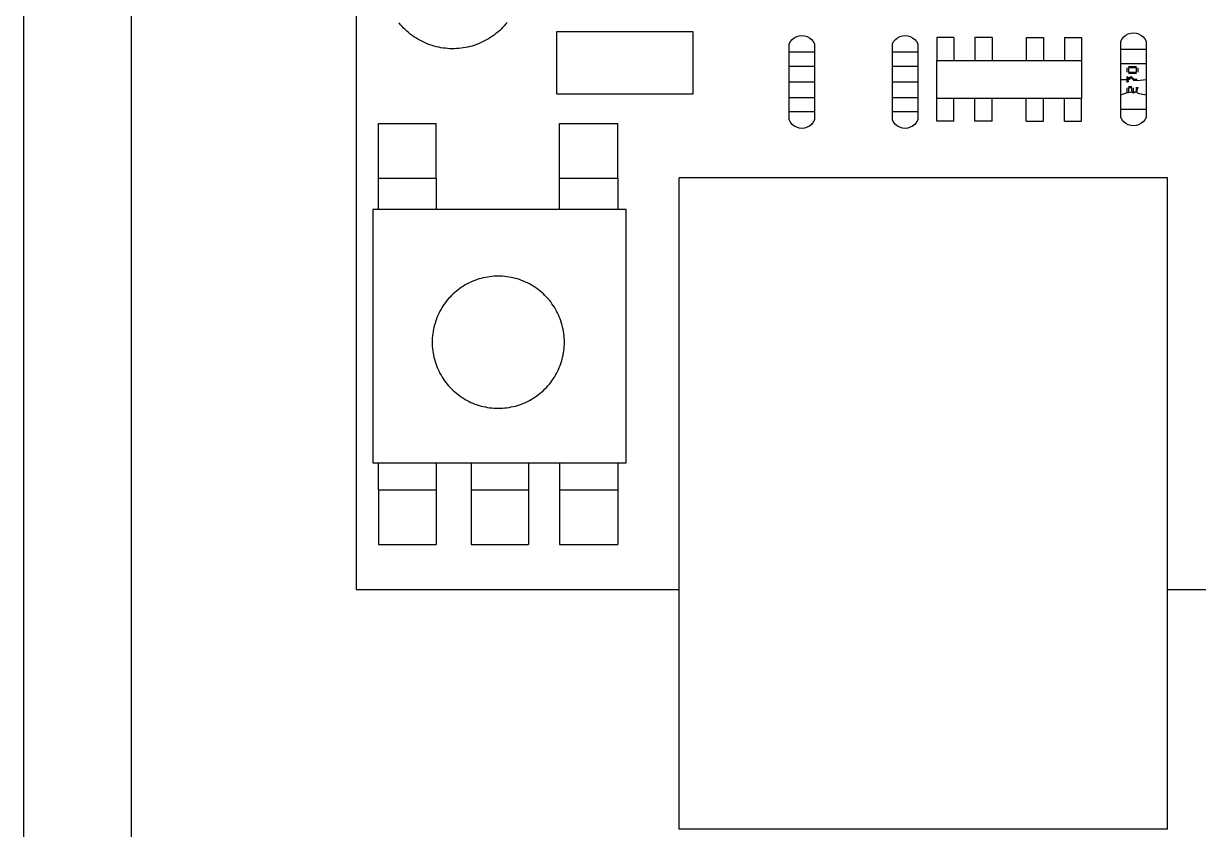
# Model space of a CAD drawing. Header units: millimetres. Extents: x -116 to 361, y -106 to 178.
# Drawn here: x 34.29 to 63.75, y -11.43 to 8.79 of the extents above; entities that cross this region are included whole.
import ezdxf

# ---------------------------------------------------------------- set-up
doc = ezdxf.new("R2010")
doc.units = ezdxf.units.MM
doc.layers.add('Edges', color=7, linetype='Continuous')

# ---------------------------------------------------------------- blocks, each defined once
blk = doc.blocks.new('Arduino Uno pl')
at = {"layer": 'Edges'}
for p, q in [((-31.18, 39.648), (-31.18, -26.106)), ((-26.145, -12.106), (-22.733, -12.106)), ((-26.145, -13.683), (-26.145, -12.106)), ((-22.733, -12.106), (-22.733, -13.683)), ((-20.319, -12.419), (-20.287, -12.361)), ((-20.287, -12.361), (-20.244, -12.309)), ((-20.244, -12.309), (-20.192, -12.267)), ((-20.192, -12.267), (-20.132, -12.236)), ((-20.132, -12.236), (-20.068, -12.217)), ((-20.068, -12.217), (-20.002, -12.21)), ((-20.002, -12.21), (-19.935, -12.217)), ((-19.935, -12.217), (-19.871, -12.236)), ((-19.871, -12.236), (-19.812, -12.267)), ((-19.812, -12.267), (-19.759, -12.309)), ((-19.759, -12.309), (-19.717, -12.361)), ((-19.717, -12.361), (-19.684, -12.419)), ((-17.733, -12.419), (-17.701, -12.361)), ((-17.701, -12.361), (-17.658, -12.309)), ((-17.658, -12.309), (-17.606, -12.267)), ((-17.606, -12.267), (-17.546, -12.236)), ((-17.546, -12.236), (-17.482, -12.217)), ((-17.482, -12.217), (-17.416, -12.21)), ((-17.416, -12.21), (-17.349, -12.217)), ((-17.349, -12.217), (-17.285, -12.236)), ((-17.285, -12.236), (-17.226, -12.267)), ((-17.226, -12.267), (-17.173, -12.309)), ((-17.173, -12.309), (-17.131, -12.361)), ((-17.131, -12.361), (-17.098, -12.419)), ((-16.19, -12.261), (-16.618, -12.261)), ((-16.618, -12.261), (-16.618, -12.834)), ((-16.19, -12.261), (-16.19, -12.834)), ((-15.662, -12.261), (-15.662, -12.834)), ((-15.233, -12.261), (-15.662, -12.261)), ((-15.233, -12.261), (-15.233, -12.834)), ((-14.375, -12.261), (-14.375, -12.834)), ((-14.375, -12.261), (-13.946, -12.261)), ((-13.946, -12.261), (-13.946, -12.834)), ((-13.418, -12.261), (-13.418, -12.834)), ((-13.418, -12.261), (-12.989, -12.261)), ((-12.989, -12.261), (-12.989, -12.834)), ((-12.006, -12.354), (-11.974, -12.295)), ((-12.006, -12.563), (-12.006, -12.354)), ((-11.974, -12.295), (-11.931, -12.243)), ((-11.931, -12.243), (-11.879, -12.201)), ((-11.879, -12.201), (-11.82, -12.17)), ((-11.82, -12.17), (-11.755, -12.151)), ((-11.755, -12.151), (-11.689, -12.144)), ((-11.689, -12.144), (-11.622, -12.151)), ((-11.622, -12.151), (-11.558, -12.17)), ((-11.558, -12.17), (-11.499, -12.201)), ((-11.499, -12.201), (-11.447, -12.243)), ((-11.447, -12.243), (-11.404, -12.295)), ((-11.404, -12.295), (-11.372, -12.354)), ((-11.372, -12.354), (-11.372, -12.563)), ((-20.319, -12.629), (-20.319, -12.419)), ((-19.684, -12.629), (-20.319, -12.629)), ((-20.319, -12.985), (-20.319, -12.629)), ((-19.684, -12.419), (-19.684, -12.629)), ((-19.684, -12.629), (-19.684, -12.985)), ((-17.733, -12.629), (-17.733, -12.419)), ((-17.098, -12.629), (-17.733, -12.629)), ((-17.733, -12.985), (-17.733, -12.629)), ((-17.098, -12.419), (-17.098, -12.629)), ((-17.098, -12.629), (-17.098, -12.985)), ((-11.372, -12.563), (-12.006, -12.563)), ((-12.006, -12.919), (-12.006, -12.563)), ((-11.372, -12.563), (-11.372, -12.919)), ((-16.618, -12.834), (-16.19, -12.834)), ((-16.618, -13.786), (-16.618, -12.834)), ((-16.19, -12.834), (-15.662, -12.834)), ((-15.662, -12.834), (-15.233, -12.834)), ((-15.233, -12.834), (-14.375, -12.834)), ((-14.375, -12.834), (-13.946, -12.834)), ((-13.946, -12.834), (-13.418, -12.834)), ((-13.418, -12.834), (-12.989, -12.834)), ((-12.989, -12.834), (-12.989, -13.786)), ((-11.372, -12.919), (-12.006, -12.919)), ((-12.006, -13.308), (-12.006, -12.919)), ((-11.372, -12.919), (-11.372, -13.308)), ((-20.319, -13.373), (-20.319, -12.985)), ((-19.684, -12.985), (-20.319, -12.985)), ((-19.684, -12.985), (-19.684, -13.373)), ((-17.733, -13.373), (-17.733, -12.985)), ((-17.098, -12.985), (-17.733, -12.985)), ((-17.098, -12.985), (-17.098, -13.373)), ((-11.846, -13.125), (-11.846, -13.02)), ((-11.845, -13.308), (-11.845, -13.236)), ((-11.845, -13.236), (-11.812, -13.27)), ((-11.814, -12.988), (-11.612, -12.988)), ((-11.612, -13.158), (-11.814, -13.158)), ((-11.613, -13.021), (-11.812, -13.021)), ((-11.812, -13.021), (-11.812, -13.124)), ((-11.812, -13.124), (-11.613, -13.124)), ((-11.812, -13.27), (-11.742, -13.236)), ((-11.742, -13.236), (-11.675, -13.305)), ((-11.613, -13.124), (-11.613, -13.021)), ((-11.579, -13.02), (-11.579, -13.125)), ((-20.319, -13.373), (-19.684, -13.373)), ((-20.319, -13.762), (-20.319, -13.373)), ((-19.684, -13.373), (-19.684, -13.762)), ((-17.733, -13.373), (-17.098, -13.373)), ((-17.733, -13.762), (-17.733, -13.373)), ((-17.098, -13.373), (-17.098, -13.762)), ((-12.006, -13.696), (-12.006, -13.308)), ((-12.006, -13.308), (-11.845, -13.308)), ((-11.846, -13.639), (-11.846, -13.518)), ((-11.812, -13.27), (-11.845, -13.308)), ((-11.845, -13.389), (-11.845, -13.308)), ((-11.845, -13.308), (-11.812, -13.372)), ((-11.845, -13.308), (-11.812, -13.308)), ((-11.749, -13.27), (-11.812, -13.27)), ((-11.812, -13.308), (-11.749, -13.27)), ((-11.812, -13.484), (-11.73, -13.484)), ((-11.73, -13.518), (-11.812, -13.518)), ((-11.812, -13.518), (-11.812, -13.639)), ((-11.681, -13.339), (-11.749, -13.27)), ((-11.73, -13.621), (-11.73, -13.518)), ((-11.696, -13.518), (-11.696, -13.621)), ((-11.596, -13.339), (-11.681, -13.339)), ((-11.675, -13.305), (-11.596, -13.305)), ((-11.613, -13.621), (-11.613, -13.501)), ((-11.579, -13.501), (-11.613, -13.621)), ((-11.596, -13.339), (-11.372, -13.308)), ((-11.372, -13.308), (-11.372, -13.696)), ((-22.733, -13.683), (-26.145, -13.683)), ((-20.319, -14.118), (-20.319, -13.762)), ((-20.319, -13.762), (-19.684, -13.762)), ((-19.684, -13.762), (-19.684, -14.118)), ((-17.733, -14.118), (-17.733, -13.762)), ((-17.733, -13.762), (-17.098, -13.762)), ((-17.098, -13.762), (-17.098, -14.118)), ((-16.618, -14.359), (-16.618, -13.786)), ((-16.19, -13.786), (-16.618, -13.786)), ((-16.19, -14.359), (-16.19, -13.786)), ((-15.662, -13.786), (-16.19, -13.786)), ((-15.662, -14.359), (-15.662, -13.786)), ((-15.233, -13.786), (-15.662, -13.786)), ((-15.233, -14.359), (-15.233, -13.786)), ((-14.375, -13.786), (-15.233, -13.786)), ((-14.375, -14.359), (-14.375, -13.786)), ((-13.946, -13.786), (-14.375, -13.786)), ((-13.946, -14.359), (-13.946, -13.786)), ((-13.418, -13.786), (-13.946, -13.786)), ((-13.418, -14.359), (-13.418, -13.786)), ((-12.989, -13.786), (-13.418, -13.786)), ((-12.989, -14.359), (-12.989, -13.786)), ((-12.006, -13.696), (-11.846, -13.639)), ((-12.006, -14.052), (-12.006, -13.696)), ((-11.846, -13.639), (-11.812, -13.639)), ((-11.812, -13.639), (-11.73, -13.621)), ((-11.73, -13.621), (-11.696, -13.654)), ((-11.696, -13.621), (-11.613, -13.621)), ((-11.613, -13.621), (-11.696, -13.654)), ((-11.613, -13.621), (-11.579, -13.654)), ((-11.579, -13.654), (-11.372, -13.696)), ((-11.372, -13.696), (-11.372, -14.052)), ((-20.319, -14.118), (-19.684, -14.118)), ((-20.319, -14.327), (-20.319, -14.118)), ((-19.684, -14.118), (-19.684, -14.327)), ((-17.733, -14.118), (-17.098, -14.118)), ((-17.733, -14.327), (-17.733, -14.118)), ((-17.098, -14.118), (-17.098, -14.327)), ((-12.006, -14.261), (-12.006, -14.052)), ((-12.006, -14.052), (-11.372, -14.052)), ((-11.372, -14.052), (-11.372, -14.261)), ((-30.618, -14.417), (-29.173, -14.417)), ((-30.618, -15.787), (-30.618, -14.417)), ((-29.173, -15.787), (-29.173, -14.417)), ((-26.081, -14.417), (-24.62, -14.417)), ((-26.081, -15.787), (-26.081, -14.417)), ((-24.62, -15.787), (-24.62, -14.417)), ((-20.287, -14.386), (-20.319, -14.327)), ((-20.244, -14.437), (-20.287, -14.386)), ((-20.192, -14.48), (-20.244, -14.437)), ((-19.759, -14.437), (-19.812, -14.48)), ((-19.717, -14.386), (-19.759, -14.437)), ((-19.684, -14.327), (-19.717, -14.386)), ((-17.701, -14.386), (-17.733, -14.327)), ((-17.658, -14.437), (-17.701, -14.386)), ((-17.606, -14.48), (-17.658, -14.437)), ((-17.173, -14.437), (-17.226, -14.48)), ((-17.131, -14.386), (-17.173, -14.437)), ((-17.098, -14.327), (-17.131, -14.386)), ((-16.19, -14.359), (-16.618, -14.359)), ((-15.233, -14.359), (-15.662, -14.359)), ((-14.375, -14.359), (-13.946, -14.359)), ((-13.418, -14.359), (-12.989, -14.359)), ((-11.974, -14.32), (-12.006, -14.261)), ((-11.931, -14.372), (-11.974, -14.32)), ((-11.879, -14.414), (-11.931, -14.372)), ((-11.82, -14.445), (-11.879, -14.414)), ((-11.499, -14.414), (-11.558, -14.445)), ((-11.447, -14.372), (-11.499, -14.414)), ((-11.404, -14.32), (-11.447, -14.372)), ((-11.372, -14.261), (-11.404, -14.32)), ((-20.132, -14.511), (-20.192, -14.48)), ((-20.068, -14.53), (-20.132, -14.511)), ((-20.002, -14.537), (-20.068, -14.53)), ((-19.935, -14.53), (-20.002, -14.537)), ((-19.871, -14.511), (-19.935, -14.53)), ((-19.812, -14.48), (-19.871, -14.511)), ((-17.546, -14.511), (-17.606, -14.48)), ((-17.482, -14.53), (-17.546, -14.511)), ((-17.416, -14.537), (-17.482, -14.53)), ((-17.349, -14.53), (-17.416, -14.537)), ((-17.285, -14.511), (-17.349, -14.53)), ((-17.226, -14.48), (-17.285, -14.511)), ((-11.755, -14.464), (-11.82, -14.445)), ((-11.689, -14.471), (-11.755, -14.464)), ((-11.622, -14.464), (-11.689, -14.471)), ((-11.558, -14.445), (-11.622, -14.464)), ((-30.618, -15.787), (-29.173, -15.787)), ((-30.618, -16.573), (-30.618, -15.787)), ((-29.173, -15.787), (-29.173, -16.573)), ((-26.081, -15.787), (-24.62, -15.787)), ((-26.081, -16.573), (-26.081, -15.787)), ((-24.62, -15.787), (-24.62, -16.573)), ((-10.835, -15.782), (-23.078, -15.782)), ((-23.078, -26.106), (-23.078, -15.782)), ((-10.835, -26.106), (-10.835, -15.782)), ((-30.618, -16.573), (-30.758, -16.573)), ((-30.758, -16.573), (-30.758, -22.923)), ((-29.173, -16.573), (-30.618, -16.573)), ((-26.081, -16.573), (-29.173, -16.573)), ((-24.62, -16.573), (-26.081, -16.573)), ((-24.408, -16.573), (-24.62, -16.573)), ((-24.408, -22.923), (-24.408, -16.573)), ((-30.758, -22.923), (-30.618, -22.923)), ((-30.618, -22.923), (-29.173, -22.923)), ((-30.618, -23.605), (-30.618, -22.923)), ((-29.173, -22.923), (-28.293, -22.923)), ((-29.173, -22.923), (-29.173, -23.605)), ((-28.293, -22.923), (-26.854, -22.923)), ((-28.293, -22.923), (-28.293, -23.605)), ((-26.854, -22.923), (-26.081, -22.923)), ((-26.854, -22.923), (-26.854, -23.605)), ((-26.081, -22.923), (-24.62, -22.923)), ((-26.081, -22.923), (-26.081, -23.605)), ((-24.62, -22.923), (-24.408, -22.923)), ((-24.62, -22.923), (-24.62, -23.605)), ((-30.618, -23.605), (-30.618, -24.975)), ((-30.618, -23.605), (-29.173, -23.605)), ((-29.173, -23.605), (-29.173, -24.975)), ((-28.293, -23.605), (-28.293, -24.975)), ((-28.293, -23.605), (-26.854, -23.605)), ((-26.854, -23.605), (-26.854, -24.975)), ((-26.081, -23.605), (-24.62, -23.605)), ((-26.081, -23.605), (-26.081, -24.975)), ((-24.62, -23.605), (-24.62, -24.975)), ((-30.618, -24.975), (-29.173, -24.975)), ((-28.293, -24.975), (-26.854, -24.975)), ((-26.081, -24.975), (-24.62, -24.975)), ((-31.18, -26.106), (-23.078, -26.106)), ((-23.078, -32.114), (-23.078, -26.106)), ((-10.835, -26.106), (9.603, -26.106)), ((-10.835, -32.114), (-10.835, -26.106)), ((-10.835, -32.114), (-23.078, -32.114))]:
    blk.add_line(p, q, dxfattribs=at)
blk.add_lwpolyline([(-27.396, -11.881), (-27.431, -11.925), (-27.468, -11.967), (-27.507, -12.009), (-27.547, -12.049), (-27.588, -12.088), (-27.63, -12.125), (-27.673, -12.161), (-27.718, -12.196), (-27.764, -12.229), (-27.811, -12.261), (-27.859, -12.291), (-27.907, -12.319), (-27.957, -12.346), (-28.008, -12.371), (-28.059, -12.395), (-28.111, -12.417), (-28.164, -12.437), (-28.217, -12.455), (-28.271, -12.472), (-28.326, -12.487), (-28.381, -12.5), (-28.436, -12.511), (-28.492, -12.521), (-28.548, -12.528), (-28.604, -12.534), (-28.661, -12.538), (-28.717, -12.54), (-28.774, -12.541), (-28.83, -12.539), (-28.887, -12.536), (-28.943, -12.53), (-28.999, -12.523), (-29.055, -12.514), (-29.11, -12.504), (-29.165, -12.491), (-29.22, -12.477), (-29.274, -12.46), (-29.328, -12.443), (-29.381, -12.423), (-29.433, -12.402), (-29.485, -12.378), (-29.535, -12.354), (-29.585, -12.327), (-29.634, -12.299), (-29.683, -12.27), (-29.73, -12.238), (-29.776, -12.206), (-29.821, -12.172), (-29.865, -12.136), (-29.907, -12.099), (-29.949, -12.06), (-29.989, -12.021), (-30.028, -11.98), (-30.065, -11.937), (-30.101, -11.894)], dxfattribs=at)
blk.add_lwpolyline([(-28.445, -18.466), (-28.491, -18.494), (-28.537, -18.523), (-28.581, -18.554), (-28.625, -18.586), (-28.667, -18.62), (-28.709, -18.655), (-28.749, -18.691), (-28.788, -18.729), (-28.826, -18.768), (-28.862, -18.808), (-28.897, -18.85), (-28.931, -18.892), (-28.963, -18.936), (-28.994, -18.98), (-29.023, -19.026), (-29.051, -19.072), (-29.078, -19.12), (-29.102, -19.168), (-29.126, -19.217), (-29.147, -19.267), (-29.167, -19.317), (-29.185, -19.368), (-29.202, -19.42), (-29.217, -19.472), (-29.23, -19.525), (-29.241, -19.578), (-29.251, -19.631), (-29.259, -19.685), (-29.265, -19.739), (-29.27, -19.793), (-29.272, -19.847), (-29.273, -19.901), (-29.272, -19.955), (-29.27, -20.009), (-29.265, -20.063), (-29.259, -20.117), (-29.251, -20.171), (-29.241, -20.224), (-29.23, -20.277), (-29.217, -20.33), (-29.202, -20.382), (-29.185, -20.434), (-29.167, -20.485), (-29.147, -20.535), (-29.126, -20.585), (-29.102, -20.634), (-29.078, -20.682), (-29.051, -20.73), (-29.023, -20.776), (-28.994, -20.822), (-28.963, -20.866), (-28.931, -20.91), (-28.897, -20.952), (-28.862, -20.994), (-28.826, -21.034), (-28.788, -21.073), (-28.749, -21.111), (-28.709, -21.147), (-28.667, -21.182), (-28.625, -21.216), (-28.581, -21.248), (-28.537, -21.279), (-28.491, -21.308), (-28.445, -21.336), (-28.397, -21.363), (-28.349, -21.387), (-28.3, -21.411), (-28.25, -21.432), (-28.2, -21.452), (-28.149, -21.47), (-28.097, -21.487), (-28.045, -21.502), (-27.992, -21.515), (-27.939, -21.526), (-27.886, -21.536), (-27.832, -21.544), (-27.778, -21.55), (-27.724, -21.555), (-27.67, -21.557), (-27.616, -21.558), (-27.562, -21.557), (-27.508, -21.555), (-27.453, -21.55), (-27.4, -21.544), (-27.346, -21.536), (-27.293, -21.526), (-27.24, -21.515), (-27.187, -21.502), (-27.135, -21.487), (-27.083, -21.47), (-27.032, -21.452), (-26.982, -21.432), (-26.932, -21.411), (-26.883, -21.387), (-26.835, -21.363), (-26.787, -21.336), (-26.741, -21.308), (-26.695, -21.279), (-26.651, -21.248), (-26.607, -21.216), (-26.564, -21.182), (-26.523, -21.147), (-26.483, -21.111), (-26.444, -21.073), (-26.406, -21.034), (-26.37, -20.994), (-26.335, -20.952), (-26.301, -20.91), (-26.269, -20.866), (-26.238, -20.822), (-26.208, -20.776), (-26.181, -20.73), (-26.154, -20.682), (-26.129, -20.634), (-26.106, -20.585), (-26.085, -20.535), (-26.065, -20.485), (-26.047, -20.434), (-26.03, -20.382), (-26.015, -20.33), (-26.002, -20.277), (-25.99, -20.224), (-25.981, -20.171), (-25.973, -20.117), (-25.967, -20.063), (-25.962, -20.009), (-25.959, -19.955), (-25.959, -19.901), (-25.959, -19.847), (-25.962, -19.793), (-25.967, -19.739), (-25.973, -19.685), (-25.981, -19.631), (-25.99, -19.578), (-26.002, -19.525), (-26.015, -19.472), (-26.03, -19.42), (-26.047, -19.368), (-26.065, -19.317), (-26.085, -19.267), (-26.106, -19.217), (-26.129, -19.168), (-26.154, -19.12), (-26.181, -19.072), (-26.208, -19.026), (-26.238, -18.98), (-26.269, -18.936), (-26.301, -18.892), (-26.335, -18.85), (-26.37, -18.808), (-26.406, -18.768), (-26.444, -18.729), (-26.483, -18.691), (-26.523, -18.655), (-26.564, -18.62), (-26.607, -18.586), (-26.651, -18.554), (-26.695, -18.523), (-26.741, -18.494), (-26.787, -18.466), (-26.835, -18.439), (-26.883, -18.415), (-26.932, -18.391), (-26.982, -18.37), (-27.032, -18.35), (-27.083, -18.332), (-27.135, -18.315), (-27.187, -18.3), (-27.24, -18.287), (-27.293, -18.275), (-27.346, -18.266), (-27.4, -18.258), (-27.453, -18.252), (-27.508, -18.247), (-27.562, -18.245), (-27.616, -18.244), (-27.67, -18.245), (-27.724, -18.247), (-27.778, -18.252), (-27.832, -18.258), (-27.886, -18.266), (-27.939, -18.275), (-27.992, -18.287), (-28.045, -18.3), (-28.097, -18.315), (-28.149, -18.332), (-28.2, -18.35), (-28.25, -18.37), (-28.3, -18.391), (-28.349, -18.415), (-28.397, -18.439)], close=True, dxfattribs=at)

msp = doc.modelspace()

# ---------------------------------------------------------------- linework, layer by layer
for p, q in [((34.289, 54.206), (34.289, -44.617)), ((36.991, 51.701), (36.991, -44.617))]:
    msp.add_line(p, q)

# ---------------------------------------------------------------- block references
msp.add_blockref('Arduino Uno pl', (73.81, 20.698))

doc.saveas('drawing.dxf')
